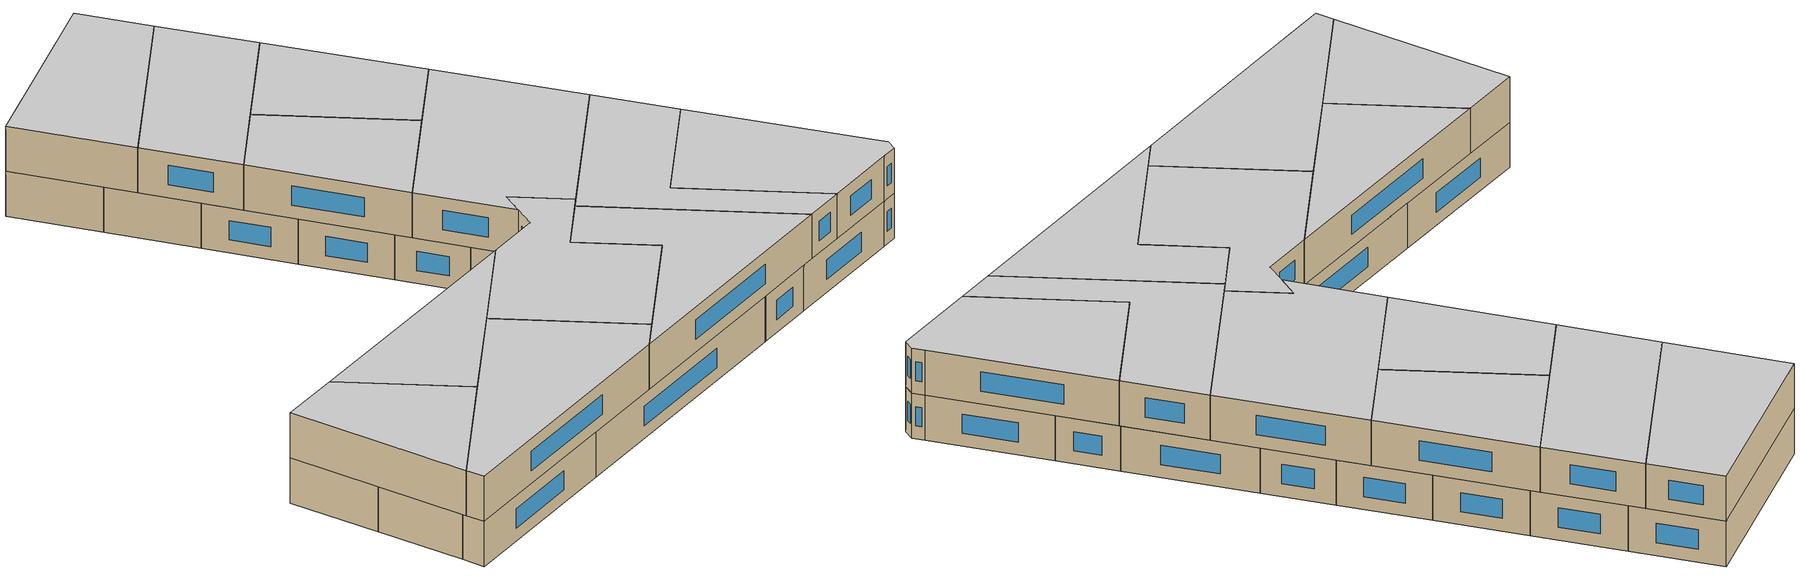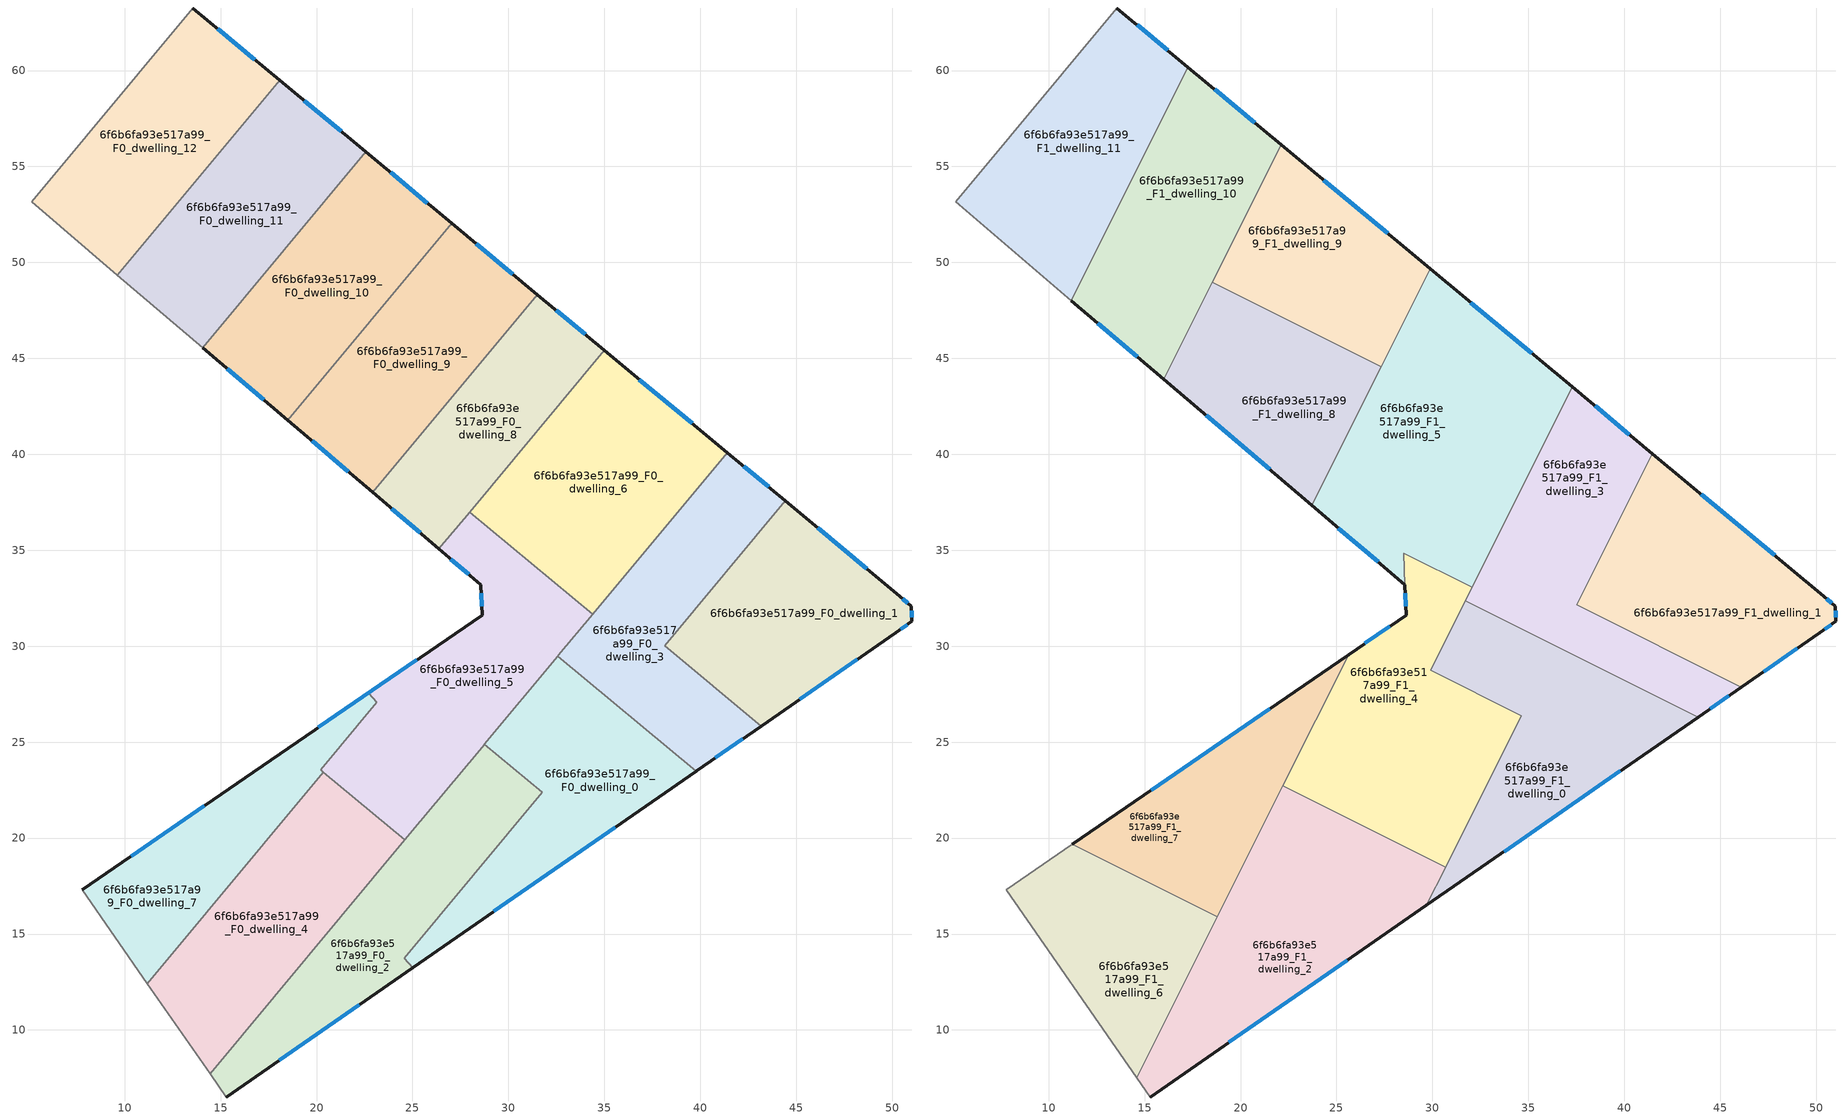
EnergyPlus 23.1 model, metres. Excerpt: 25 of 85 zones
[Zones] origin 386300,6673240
6f6b6fa93e517a99_F0_dwelling_0
 floor ground (EU_floor_Construction): 39.78,23.49 25.02,13.25 24.57,13.74 31.77,22.38 28.75,24.89 32.58,29.49 z0
 wall outside (EU_wall_Construction): 25.02,13.25 39.78,23.49 z0:3
 wall to 6f6b6fa93e517a99_F0_dwelling_2 (EU_wall_Construction): 28.75,24.89 31.77,22.38 24.57,13.74 25.02,13.25 z0:3
 wall to 6f6b6fa93e517a99_F0_dwelling_3 (EU_wall_Construction): 39.78,23.49 32.58,29.49 z0:3
 wall to 6f6b6fa93e517a99_F0_dwelling_5 (EU_wall_Construction): 32.58,29.49 28.75,24.89 z0:3
 window (EU_Window_Construction): 29.23,16.18 35.56,20.56 z0.86:2.14
6f6b6fa93e517a99_F0_dwelling_1
 floor ground (EU_floor_Construction): 50.38,32.61 51,32.08 51.03,31.29 50.19,30.71 43.17,25.84 38.14,30.03 44.42,37.58 z0
 wall outside (EU_wall_Construction): 43.17,25.84 50.19,30.71 51.03,31.29 51,32.08 50.38,32.61 44.42,37.58 z0:3
 wall to 6f6b6fa93e517a99_F0_dwelling_3 (EU_wall_Construction): 44.42,37.58 38.14,30.03 43.17,25.84 z0:3
 window (EU_Window_Construction): 45.18,27.23 48.19,29.31 / 48.68,34.03 46.12,36.16 / 50.82,32.24 50.56,32.46 / 51.02,31.52 51.01,31.86 / 50.43,30.87 50.79,31.12 z0.86:2.14
6f6b6fa93e517a99_F0_dwelling_10
 floor ground (EU_floor_Construction): 27.05,52.03 18.51,41.77 14.08,45.55 22.58,55.76 z0
 wall outside (EU_wall_Construction): 14.08,45.55 18.51,41.77 / 27.05,52.03 22.58,55.76 z0:3
 wall to 6f6b6fa93e517a99_F0_dwelling_9 (EU_wall_Construction): 18.51,41.77 27.05,52.03 z0:3
 wall to 6f6b6fa93e517a99_F0_dwelling_11 (EU_wall_Construction): 22.58,55.76 14.08,45.55 z0:3
 window (EU_Window_Construction): 15.34,44.47 17.24,42.85 / 25.77,53.1 23.85,54.69 z0.86:2.14
6f6b6fa93e517a99_F0_dwelling_11
 floor ground (EU_floor_Construction): 22.58,55.76 14.08,45.55 9.62,49.34 18.08,59.5 z0
 wall outside (EU_wall_Construction): 22.58,55.76 18.08,59.5 z0:3
 wall adiabatic (EU_wall_Construction): 9.62,49.34 14.08,45.55 z0:3
 wall to 6f6b6fa93e517a99_F0_dwelling_12 (EU_wall_Construction): 18.08,59.5 9.62,49.34 z0:3
 window (EU_Window_Construction): 21.29,56.83 19.36,58.43 z0.86:2.14
6f6b6fa93e517a99_F0_dwelling_12
 floor ground (EU_floor_Construction): 18.08,59.5 9.62,49.34 5.15,53.15 13.56,63.26 z0
 wall outside (EU_wall_Construction): 18.08,59.5 13.56,63.26 z0:3
 wall adiabatic (EU_wall_Construction): 13.56,63.26 5.15,53.15 9.62,49.34 z0:3
 window (EU_Window_Construction): 16.79,60.57 14.85,62.18 z0.86:2.14
6f6b6fa93e517a99_F0_dwelling_2
 floor ground (EU_floor_Construction): 31.77,22.38 24.57,13.74 25.02,13.25 15.28,6.51 14.45,7.71 28.75,24.89 z0
 wall outside (EU_wall_Construction): 15.28,6.51 25.02,13.25 z0:3
 wall adiabatic (EU_wall_Construction): 14.45,7.71 15.28,6.51 z0:3
 wall to 6f6b6fa93e517a99_F0_dwelling_4 (EU_wall_Construction): 24.61,19.91 14.45,7.71 z0:3
 wall to 6f6b6fa93e517a99_F0_dwelling_5 (EU_wall_Construction): 28.75,24.89 24.61,19.91 z0:3
 window (EU_Window_Construction): 18.06,8.43 22.24,11.33 z0.86:2.14
6f6b6fa93e517a99_F0_dwelling_3
 floor ground (EU_floor_Construction): 44.42,37.58 38.14,30.03 43.17,25.84 39.82,23.52 39.78,23.49 32.58,29.49 32.61,29.52 41.4,40.09 z0
 wall outside (EU_wall_Construction): 44.42,37.58 41.4,40.09 / 39.78,23.49 39.82,23.52 43.17,25.84 z0:3
 wall to 6f6b6fa93e517a99_F0_dwelling_6 (EU_wall_Construction): 41.4,40.09 34.39,31.66 z0:3
 wall to 6f6b6fa93e517a99_F0_dwelling_5 (EU_wall_Construction): 34.39,31.66 32.61,29.52 32.58,29.49 z0:3
 window (EU_Window_Construction): 43.55,38.3 42.26,39.37 / 40.78,24.18 42.22,25.18 z0.86:2.14
6f6b6fa93e517a99_F0_dwelling_4
 floor ground (EU_floor_Construction): 24.61,19.91 14.45,7.71 11.18,12.42 20.36,23.44 z0
 wall to 6f6b6fa93e517a99_F0_dwelling_7 (EU_wall_Construction): 20.36,23.44 11.18,12.42 z0:3
 wall adiabatic (EU_wall_Construction): 11.18,12.42 14.45,7.71 z0:3
 wall to 6f6b6fa93e517a99_F0_dwelling_5 (EU_wall_Construction): 24.61,19.91 20.36,23.44 z0:3
6f6b6fa93e517a99_F0_dwelling_5
 floor ground (EU_floor_Construction): 34.39,31.66 24.61,19.91 20.21,23.57 23.13,27.09 22.71,27.55 16.69,23.43 28.62,31.62 28.56,33.21 26.38,35.07 27.98,36.99 z0
 wall outside (EU_wall_Construction): 26.38,35.07 28.56,33.21 28.62,31.62 16.69,23.43 z0:3
 wall to 6f6b6fa93e517a99_F0_dwelling_6 (EU_wall_Construction): 34.39,31.66 27.98,36.99 z0:3
 wall to 6f6b6fa93e517a99_F0_dwelling_7 (EU_wall_Construction): 16.69,23.43 22.71,27.55 23.13,27.09 20.21,23.57 20.36,23.44 z0:3
 wall to 6f6b6fa93e517a99_F0_dwelling_8 (EU_wall_Construction): 27.98,36.99 26.38,35.07 z0:3
 window (EU_Window_Construction): 28.58,32.76 28.61,32.08 / 27,34.54 27.94,33.74 / 25.22,29.28 20.1,25.77 z0.86:2.14
 ceiling adiabatic (EU_roof_Construction): 24.61,19.91 34.02,31.22 31.72,32.37 32.06,33.06 28.5,34.85 28.56,33.21 28.62,31.62 25.63,29.56 21.92,22.15 z3
6f6b6fa93e517a99_F0_dwelling_6
 floor ground (EU_floor_Construction): 41.4,40.09 34.39,31.66 27.98,36.99 35,45.42 z0
 wall outside (EU_wall_Construction): 41.4,40.09 35,45.42 z0:3
 wall to 6f6b6fa93e517a99_F0_dwelling_8 (EU_wall_Construction): 35,45.42 27.98,36.99 z0:3
 window (EU_Window_Construction): 39.57,41.61 36.83,43.9 z0.86:2.14
6f6b6fa93e517a99_F0_dwelling_7
 floor ground (EU_floor_Construction): 22.71,27.55 23.13,27.09 20.21,23.57 20.36,23.44 11.18,12.42 7.79,17.32 z0
 wall outside (EU_wall_Construction): 16.69,23.43 7.79,17.32 z0:3
 wall adiabatic (EU_wall_Construction): 7.79,17.32 11.18,12.42 z0:3
 window (EU_Window_Construction): 14.15,21.68 10.33,19.06 z0.86:2.14
6f6b6fa93e517a99_F0_dwelling_8
 floor ground (EU_floor_Construction): 35,45.42 26.38,35.07 22.92,38.02 31.5,48.33 z0
 wall outside (EU_wall_Construction): 22.92,38.02 26.38,35.07 / 35,45.42 31.5,48.33 z0:3
 wall to 6f6b6fa93e517a99_F0_dwelling_9 (EU_wall_Construction): 31.5,48.33 22.92,38.02 z0:3
 window (EU_Window_Construction): 23.91,37.17 25.39,35.91 / 34,46.25 32.5,47.5 z0.86:2.14
6f6b6fa93e517a99_F0_dwelling_9
 floor ground (EU_floor_Construction): 31.5,48.33 22.92,38.02 18.51,41.77 27.05,52.03 z0
 wall outside (EU_wall_Construction): 18.51,41.77 22.92,38.02 / 31.5,48.33 27.05,52.03 z0:3
 window (EU_Window_Construction): 19.77,40.7 21.66,39.09 / 30.23,49.39 28.32,50.97 z0.86:2.14
 ceiling adiabatic (EU_roof_Construction): 31.5,48.33 27.05,52.03 22.74,46.86 27.33,44.56 29.89,49.67 z3
6f6b6fa93e517a99_F1_dwelling_0
 floor to 6f6b6fa93e517a99_F0_dwelling_0 (EU_floor_Construction): 39.78,23.49 29.68,16.49 34.63,26.38 31.36,28.02 32.58,29.49 z3
 floor to 6f6b6fa93e517a99_F0_dwelling_3 (EU_floor_Construction): 40.76,27.85 43.17,25.84 39.78,23.49 32.58,29.49 32.61,29.52 34.02,31.22 z3
 floor to 6f6b6fa93e517a99_F0_dwelling_1 (EU_floor_Construction): 43.85,26.31 43.17,25.84 40.76,27.85 z3
 floor adiabatic (EU_floor_Construction): 34.02,31.22 32.61,29.52 32.58,29.49 31.36,28.02 29.9,28.75 31.72,32.37 z3
 wall outside (EU_wall_Construction): 29.68,16.49 43.85,26.31 z3:6
 wall to 6f6b6fa93e517a99_F1_dwelling_4 (EU_wall_Construction): 31.72,32.37 29.9,28.75 34.63,26.38 30.68,18.49 z3:6
 wall to 6f6b6fa93e517a99_F1_dwelling_3 (EU_wall_Construction): 43.85,26.31 31.72,32.37 z3:6
 wall to 6f6b6fa93e517a99_F1_dwelling_2 (EU_wall_Construction): 30.68,18.49 29.68,16.49 z3:6
 window (EU_Window_Construction): 33.73,19.29 39.8,23.5 z3.86:5.14
 ceiling to 6f6b6fa93e517a99_F2_dwelling_0 (EU_floor_Construction): 43.85,26.31 31.72,32.37 29.9,28.75 34.63,26.38 29.68,16.49 z6
6f6b6fa93e517a99_F1_dwelling_1
 floor to 6f6b6fa93e517a99_F0_dwelling_1 (EU_floor_Construction): 50.38,32.61 51,32.08 51.03,31.29 50.19,30.71 46.09,27.86 39.2,31.31 44.42,37.58 z3
 floor to 6f6b6fa93e517a99_F0_dwelling_3 (EU_floor_Construction): 44.42,37.58 39.2,31.31 37.52,32.15 41.46,40.04 z3
 wall outside (EU_wall_Construction): 46.09,27.86 50.19,30.71 51.03,31.29 51,32.08 50.38,32.61 41.46,40.04 z3:6
 wall to 6f6b6fa93e517a99_F1_dwelling_3 (EU_wall_Construction): 41.46,40.04 37.52,32.15 46.09,27.86 z3:6
 window (EU_Window_Construction): 47.27,28.68 49.02,29.89 / 47.83,34.73 44.01,37.92 / 50.82,32.24 50.56,32.46 / 51.02,31.52 51.01,31.86 / 50.43,30.87 50.79,31.12 z3.86:5.14
 ceiling to 6f6b6fa93e517a99_F2_dwelling_1 (EU_floor_Construction): 50.19,30.71 51.03,31.29 51,32.08 50.38,32.61 41.46,40.04 37.52,32.15 46.09,27.86 z6
6f6b6fa93e517a99_F1_dwelling_10
 floor to 6f6b6fa93e517a99_F0_dwelling_11 (EU_floor_Construction): 22.12,56.13 20.97,53.83 14.08,45.55 11.18,48.01 15.18,56.01 18.08,59.5 z3
 floor to 6f6b6fa93e517a99_F0_dwelling_12 (EU_floor_Construction): 18.08,59.5 15.18,56.01 17.26,60.18 z3
 floor to 6f6b6fa93e517a99_F0_dwelling_10 (EU_floor_Construction): 20.97,53.83 16.01,43.9 14.08,45.55 z3
 wall outside (EU_wall_Construction): 22.12,56.13 17.26,60.18 / 11.18,48.01 16.01,43.9 z3:6
 wall to 6f6b6fa93e517a99_F1_dwelling_11 (EU_wall_Construction): 17.26,60.18 11.18,48.01 z3:6
 wall to 6f6b6fa93e517a99_F1_dwelling_9 (EU_wall_Construction): 18.54,48.96 22.12,56.13 z3:6
 wall to 6f6b6fa93e517a99_F1_dwelling_8 (EU_wall_Construction): 16.01,43.9 18.54,48.96 z3:6
 window (EU_Window_Construction): 20.73,57.29 18.65,59.02 / 12.56,46.84 14.63,45.08 z3.86:5.14
 ceiling to 6f6b6fa93e517a99_F2_dwelling_10 (EU_floor_Construction): 16.01,43.9 22.12,56.13 17.26,60.18 11.18,48.01 z6
6f6b6fa93e517a99_F1_dwelling_11
 floor to 6f6b6fa93e517a99_F0_dwelling_12 (EU_floor_Construction): 17.26,60.18 15.18,56.01 9.62,49.34 5.15,53.15 13.56,63.26 z3
 floor to 6f6b6fa93e517a99_F0_dwelling_11 (EU_floor_Construction): 15.18,56.01 11.18,48.01 9.62,49.34 z3
 wall outside (EU_wall_Construction): 17.26,60.18 13.56,63.26 z3:6
 wall adiabatic (EU_wall_Construction): 13.56,63.26 5.15,53.15 11.18,48.01 z3:6
 window (EU_Window_Construction): 16.2,61.06 14.62,62.38 z3.86:5.14
 ceiling to 6f6b6fa93e517a99_F2_dwelling_11 (EU_floor_Construction): 11.18,48.01 17.26,60.18 13.56,63.26 5.15,53.15 z6
6f6b6fa93e517a99_F1_dwelling_2
 floor to 6f6b6fa93e517a99_F0_dwelling_2 (EU_floor_Construction): 29.16,19.25 24.57,13.74 25.02,13.25 15.28,6.51 14.59,7.5 15.06,8.44 25.56,21.05 z3
 floor to 6f6b6fa93e517a99_F0_dwelling_4 (EU_floor_Construction): 24.61,19.91 15.06,8.44 21.92,22.15 z3
 floor to 6f6b6fa93e517a99_F0_dwelling_0 (EU_floor_Construction): 30.68,18.49 29.68,16.49 25.02,13.26 24.57,13.74 29.16,19.25 z3
 floor adiabatic (EU_floor_Construction): 25.56,21.05 24.61,19.91 21.92,22.15 22.21,22.73 z3
 wall outside (EU_wall_Construction): 15.28,6.51 29.68,16.49 z3:6
 wall adiabatic (EU_wall_Construction): 14.59,7.5 15.28,6.51 z3:6
 wall to 6f6b6fa93e517a99_F1_dwelling_4 (EU_wall_Construction): 30.68,18.49 22.21,22.73 z3:6
 wall to 6f6b6fa93e517a99_F1_dwelling_6 (EU_wall_Construction): 18.79,15.9 14.59,7.5 z3:6
 wall to 6f6b6fa93e517a99_F1_dwelling_7 (EU_wall_Construction): 22.21,22.73 18.79,15.9 z3:6
 window (EU_Window_Construction): 19.4,9.36 25.57,13.64 z3.86:5.14
 ceiling to 6f6b6fa93e517a99_F2_dwelling_2 (EU_floor_Construction): 29.68,16.49 30.68,18.49 22.21,22.73 14.59,7.5 15.28,6.51 z6
6f6b6fa93e517a99_F1_dwelling_3
 floor to 6f6b6fa93e517a99_F0_dwelling_3 (EU_floor_Construction): 41.46,40.04 37.52,32.15 39.2,31.31 38.14,30.03 40.76,27.85 34.02,31.22 41.4,40.09 z3
 floor to 6f6b6fa93e517a99_F0_dwelling_1 (EU_floor_Construction): 46.09,27.86 43.85,26.31 40.76,27.85 38.14,30.03 39.2,31.31 z3
 floor to 6f6b6fa93e517a99_F0_dwelling_6 (EU_floor_Construction): 41.4,40.09 34.39,31.66 32.25,33.44 37.29,43.51 z3
 floor to 6f6b6fa93e517a99_F0_dwelling_5 (EU_floor_Construction): 34.39,31.66 34.02,31.22 31.72,32.37 32.25,33.44 z3
 wall outside (EU_wall_Construction): 43.85,26.31 46.09,27.86 / 41.46,40.04 37.29,43.51 z3:6
 wall to 6f6b6fa93e517a99_F1_dwelling_5 (EU_wall_Construction): 37.29,43.51 32.06,33.06 z3:6
 wall to 6f6b6fa93e517a99_F1_dwelling_4 (EU_wall_Construction): 32.06,33.06 31.72,32.37 z3:6
 window (EU_Window_Construction): 44.49,26.75 45.45,27.42 / 40.27,41.03 38.48,42.52 z3.86:5.14
 ceiling to 6f6b6fa93e517a99_F2_dwelling_3 (EU_floor_Construction): 46.09,27.86 37.52,32.15 41.46,40.04 37.29,43.51 31.72,32.37 43.85,26.31 z6
6f6b6fa93e517a99_F1_dwelling_4
 floor adiabatic (EU_floor_Construction): 32.06,33.06 29.9,28.75 31.36,28.02 25.56,21.05 22.21,22.73 25.63,29.56 28.62,31.62 28.57,33.21 28.5,34.85 z3
 floor to 6f6b6fa93e517a99_F0_dwelling_0 (EU_floor_Construction): 34.63,26.38 30.68,18.49 29.16,19.25 31.77,22.38 28.75,24.89 31.36,28.02 z3
 floor to 6f6b6fa93e517a99_F0_dwelling_2 (EU_floor_Construction): 31.77,22.38 29.16,19.25 25.56,21.05 28.75,24.89 z3
 wall outside (EU_wall_Construction): 28.57,33.21 28.62,31.62 25.63,29.57 z3:6
 wall to 6f6b6fa93e517a99_F1_dwelling_5 (EU_wall_Construction): 32.06,33.06 28.5,34.85 28.57,33.21 z3:6
 wall to 6f6b6fa93e517a99_F1_dwelling_7 (EU_wall_Construction): 25.63,29.57 22.21,22.73 z3:6
 window (EU_Window_Construction): 27.77,31.04 26.48,30.15 / 28.58,32.76 28.61,32.08 z3.86:5.14
 ceiling to 6f6b6fa93e517a99_F2_dwelling_4 (EU_floor_Construction): 30.68,18.49 34.63,26.38 29.9,28.75 32.06,33.06 28.5,34.85 28.57,33.21 28.62,31.62 25.63,29.57 22.21,22.73 z6
6f6b6fa93e517a99_F1_dwelling_5
 floor to 6f6b6fa93e517a99_F0_dwelling_8 (EU_floor_Construction): 35,45.42 26.38,35.07 23.72,37.34 25.77,41.44 31.5,48.33 z3
 floor to 6f6b6fa93e517a99_F0_dwelling_6 (EU_floor_Construction): 37.29,43.51 32.25,33.44 27.98,36.99 35,45.42 z3
 floor to 6f6b6fa93e517a99_F0_dwelling_5 (EU_floor_Construction): 32.25,33.44 32.06,33.06 28.5,34.85 28.56,33.21 26.38,35.07 27.98,36.99 z3
 floor to 6f6b6fa93e517a99_F0_dwelling_9 (EU_floor_Construction): 31.5,48.33 25.77,41.44 29.89,49.67 z3
 wall outside (EU_wall_Construction): 37.29,43.51 29.89,49.67 / 23.72,37.34 28.56,33.21 z3:6
 wall to 6f6b6fa93e517a99_F1_dwelling_8 (EU_wall_Construction): 27.33,44.56 23.72,37.34 z3:6
 wall to 6f6b6fa93e517a99_F1_dwelling_9 (EU_wall_Construction): 29.89,49.67 27.33,44.56 z3:6
 window (EU_Window_Construction): 35.17,45.27 32,47.91 / 25.1,36.16 27.18,34.39 z3.86:5.14
 ceiling to 6f6b6fa93e517a99_F2_dwelling_5 (EU_floor_Construction): 32.06,33.06 37.29,43.51 29.89,49.67 23.72,37.34 28.56,33.21 28.5,34.85 z6
6f6b6fa93e517a99_F1_dwelling_6
 floor to 6f6b6fa93e517a99_F0_dwelling_4 (EU_floor_Construction): 18.79,15.9 15.06,8.44 14.45,7.71 11.18,12.42 15.46,17.56 z3
 floor to 6f6b6fa93e517a99_F0_dwelling_7 (EU_floor_Construction): 15.46,17.56 11.18,12.42 7.79,17.32 11.23,19.68 z3
 floor to 6f6b6fa93e517a99_F0_dwelling_2 (EU_floor_Construction): 15.06,8.44 14.59,7.5 14.45,7.71 z3
 wall adiabatic (EU_wall_Construction): 11.23,19.68 7.79,17.32 14.59,7.5 z3:6
 wall to 6f6b6fa93e517a99_F1_dwelling_7 (EU_wall_Construction): 18.79,15.9 11.23,19.68 z3:6
 ceiling to 6f6b6fa93e517a99_F2_dwelling_6 (EU_floor_Construction): 14.59,7.5 18.79,15.9 11.23,19.68 7.79,17.32 z6
6f6b6fa93e517a99_F1_dwelling_7
 floor outside (EU_floor_Construction): 22.71,27.55 11.23,19.68 17.66,24.1 z3
 floor to 6f6b6fa93e517a99_F0_dwelling_7 (EU_floor_Construction): 22.71,27.55 23.13,27.09 20.21,23.57 20.36,23.44 15.46,17.56 11.23,19.68 z3
 floor to 6f6b6fa93e517a99_F0_dwelling_4 (EU_floor_Construction): 21.92,22.15 18.79,15.9 15.46,17.56 20.36,23.44 z3
 floor to 6f6b6fa93e517a99_F0_dwelling_5 (EU_floor_Construction): 25.63,29.56 21.92,22.15 20.21,23.57 23.13,27.09 22.71,27.55 17.66,24.1 z3
 wall outside (EU_wall_Construction): 25.63,29.57 11.23,19.68 z3:6
 window (EU_Window_Construction): 21.51,26.74 15.34,22.5 z3.86:5.14
 ceiling to 6f6b6fa93e517a99_F2_dwelling_7 (EU_floor_Construction): 18.79,15.9 25.63,29.57 11.23,19.68 z6
6f6b6fa93e517a99_F1_dwelling_8
 floor to 6f6b6fa93e517a99_F0_dwelling_9 (EU_floor_Construction): 27.33,44.56 25.77,41.44 22.92,38.02 18.51,41.77 22.74,46.86 z3
 floor to 6f6b6fa93e517a99_F0_dwelling_10 (EU_floor_Construction): 22.74,46.86 18.51,41.77 16.01,43.9 18.54,48.96 z3
 floor to 6f6b6fa93e517a99_F0_dwelling_8 (EU_floor_Construction): 25.77,41.44 23.72,37.34 22.92,38.02 z3
 wall outside (EU_wall_Construction): 16.01,43.9 23.72,37.34 z3:6
 wall to 6f6b6fa93e517a99_F1_dwelling_9 (EU_wall_Construction): 27.33,44.56 18.54,48.96 z3:6
 window (EU_Window_Construction): 18.21,42.03 21.51,39.21 z3.86:5.14
 ceiling to 6f6b6fa93e517a99_F2_dwelling_8 (EU_floor_Construction): 23.72,37.34 27.33,44.56 18.54,48.96 16.01,43.9 z6
6f6b6fa93e517a99_F1_dwelling_9
 floor to 6f6b6fa93e517a99_F0_dwelling_10 (EU_floor_Construction): 27.05,52.03 22.74,46.86 18.54,48.96 20.97,53.83 22.58,55.76 z3
 floor adiabatic (EU_floor_Construction): 29.89,49.67 27.33,44.56 22.74,46.86 27.05,52.03 z3
 floor to 6f6b6fa93e517a99_F0_dwelling_11 (EU_floor_Construction): 22.58,55.76 20.97,53.83 22.12,56.13 z3
 wall outside (EU_wall_Construction): 29.89,49.67 22.12,56.13 z3:6
 window (EU_Window_Construction): 27.67,51.52 24.34,54.29 z3.86:5.14
 ceiling to 6f6b6fa93e517a99_F2_dwelling_9 (EU_floor_Construction): 27.33,44.56 29.89,49.67 22.12,56.13 18.54,48.96 z6
[Building]
EU S2 Campaign: North Axis=0; Terrain=City; Solar Distribution=FullExterior
[Site:Location]
Helsinki-Vantaa.AP: Latitude=60.317; Longitude=24.963; Time Zone=2; Elevation=54.6
[SizingPeriod:WeatherFileDays]
AnnualSizingPeriod: Begin Month=1; Begin Day of Month=1; End Month=12; End Day of Month=31; Day of Week for Start Day=Monday; Use Weather File Daylight Saving Period=No; Use Weather File Rain and Snow Indicators=No
[MATERIAL]
EU_InternalMass_Material: Roughness=MediumRough; Thickness=0.1; Conductivity=1; Density=1800; Specific Heat=900; Thermal Absorptance=0.9; Solar Absorptance=0.7; Visible Absorptance=0.7
[MATERIAL:NOMASS] Roughness=MediumRough; Thermal Absorptance=0.9; Solar Absorptance=0.7; Visible Absorptance=0.7
Name | Thermal Resistance
EU_wall_NoMass | 1.10183
EU_roof_NoMass; EU_floor_NoMass | 1.70606
[WINDOWMATERIAL:SIMPLEGLAZINGSYSTEM]
EU_Window_SimpleGlazing: UFactor=3.11035; Solar Heat Gain Coefficient=0.8; Visible Transmittance=0.8
[CONSTRUCTION]
EU_wall_Construction: EU_wall_NoMass
EU_roof_Construction: EU_roof_NoMass
EU_floor_Construction: EU_floor_NoMass
EU_Window_Construction: EU_Window_SimpleGlazing
EU_InternalMass_Construction: EU_InternalMass_Material
[ZONE] Type=1; Multiplier=1; Ceiling Height=autocalculate; Floor Area=autocalculate; Part of Total Floor Area=Yes
Name | Volume
6f6b6fa93e517a99_F0_dwelling_0 | 228.751
6f6b6fa93e517a99_F1_dwelling_0 | 251.917
6f6b6fa93e517a99_F0_dwelling_1 | 232.546
6f6b6fa93e517a99_F1_dwelling_1 | 251.958
6f6b6fa93e517a99_F0_dwelling_10 | 232.553
6f6b6fa93e517a99_F1_dwelling_10 | 251.914
6f6b6fa93e517a99_F0_dwelling_11 | 232.559
6f6b6fa93e517a99_F1_dwelling_11 | 251.892
6f6b6fa93e517a99_F0_dwelling_12 | 232.538
6f6b6fa93e517a99_F0_dwelling_2 | 234.987
6f6b6fa93e517a99_F1_dwelling_2 | 305.717
6f6b6fa93e517a99_F0_dwelling_3 | 233.964
6f6b6fa93e517a99_F1_dwelling_3 | 251.921
6f6b6fa93e517a99_F0_dwelling_4 | 250.391
6f6b6fa93e517a99_F1_dwelling_4 | 294.781
6f6b6fa93e517a99_F0_dwelling_5 | 272.504
6f6b6fa93e517a99_F1_dwelling_5 | 370.304
6f6b6fa93e517a99_F0_dwelling_6 | 274.126
6f6b6fa93e517a99_F1_dwelling_6 | 193.78
6f6b6fa93e517a99_F0_dwelling_7 | 182.308
6f6b6fa93e517a99_F1_dwelling_7 | 193.797
6f6b6fa93e517a99_F0_dwelling_8 | 183.309
6f6b6fa93e517a99_F1_dwelling_8 | 202.524
6f6b6fa93e517a99_F0_dwelling_9 | 232.547
6f6b6fa93e517a99_F1_dwelling_9 | 202.557
[INTERNALMASS] Construction=EU_InternalMass_Construction
Name | Zone or ZoneList | Surface Area
6f6b6fa93e517a99_F0_dwelling_0_EU_InternalMass | 6f6b6fa93e517a99_F0_dwelling_0 | 76.2597
6f6b6fa93e517a99_F0_dwelling_1_EU_InternalMass | 6f6b6fa93e517a99_F0_dwelling_1 | 77.5141
6f6b6fa93e517a99_F0_dwelling_2_EU_InternalMass | 6f6b6fa93e517a99_F0_dwelling_2 | 78.3175
6f6b6fa93e517a99_F0_dwelling_3_EU_InternalMass | 6f6b6fa93e517a99_F0_dwelling_3 | 77.9863
6f6b6fa93e517a99_F0_dwelling_4_EU_InternalMass | 6f6b6fa93e517a99_F0_dwelling_4 | 83.4587
6f6b6fa93e517a99_F0_dwelling_5_EU_InternalMass | 6f6b6fa93e517a99_F0_dwelling_5 | 90.8495
6f6b6fa93e517a99_F0_dwelling_6_EU_InternalMass | 6f6b6fa93e517a99_F0_dwelling_6 | 91.3741
6f6b6fa93e517a99_F0_dwelling_7_EU_InternalMass | 6f6b6fa93e517a99_F0_dwelling_7 | 60.802
6f6b6fa93e517a99_F0_dwelling_8_EU_InternalMass | 6f6b6fa93e517a99_F0_dwelling_8 | 61.1031
6f6b6fa93e517a99_F0_dwelling_9_EU_InternalMass | 6f6b6fa93e517a99_F0_dwelling_9 | 77.5156
6f6b6fa93e517a99_F0_dwelling_10_EU_InternalMass | 6f6b6fa93e517a99_F0_dwelling_10 | 77.5179
6f6b6fa93e517a99_F0_dwelling_11_EU_InternalMass | 6f6b6fa93e517a99_F0_dwelling_11 | 77.5197
6f6b6fa93e517a99_F0_dwelling_12_EU_InternalMass | 6f6b6fa93e517a99_F0_dwelling_12 | 77.5127
6f6b6fa93e517a99_F1_dwelling_0_EU_InternalMass | 6f6b6fa93e517a99_F1_dwelling_0 | 83.9673
6f6b6fa93e517a99_F1_dwelling_1_EU_InternalMass | 6f6b6fa93e517a99_F1_dwelling_1 | 83.9835
6f6b6fa93e517a99_F1_dwelling_2_EU_InternalMass | 6f6b6fa93e517a99_F1_dwelling_2 | 101.898
6f6b6fa93e517a99_F1_dwelling_3_EU_InternalMass | 6f6b6fa93e517a99_F1_dwelling_3 | 83.9738
6f6b6fa93e517a99_F1_dwelling_4_EU_InternalMass | 6f6b6fa93e517a99_F1_dwelling_4 | 98.2661
6f6b6fa93e517a99_F1_dwelling_5_EU_InternalMass | 6f6b6fa93e517a99_F1_dwelling_5 | 123.439
6f6b6fa93e517a99_F1_dwelling_6_EU_InternalMass | 6f6b6fa93e517a99_F1_dwelling_6 | 64.5891
6f6b6fa93e517a99_F1_dwelling_7_EU_InternalMass | 6f6b6fa93e517a99_F1_dwelling_7 | 64.6003
6f6b6fa93e517a99_F1_dwelling_8_EU_InternalMass | 6f6b6fa93e517a99_F1_dwelling_8 | 67.5071
6f6b6fa93e517a99_F1_dwelling_9_EU_InternalMass | 6f6b6fa93e517a99_F1_dwelling_9 | 67.5174
6f6b6fa93e517a99_F1_dwelling_10_EU_InternalMass | 6f6b6fa93e517a99_F1_dwelling_10 | 83.9774
6f6b6fa93e517a99_F1_dwelling_11_EU_InternalMass | 6f6b6fa93e517a99_F1_dwelling_11 | 83.9749
[OTHEREQUIPMENT] Fuel Type=Electricity; Design Level Calculation Method=Watts/Area; Power per Zone Floor Area=1; Fraction Latent=0; Fraction Radiant=0; Fraction Lost=0; Carbon Dioxide Generation Rate=0; EndUse Subcategory=EU_Step8_InternalGains
Name | Zone or ZoneList or Space or SpaceList | Schedule
EU_Step8_InternalGain_6f6b6fa93e517a99_F0_dwelling_0_f000 | 6f6b6fa93e517a99_F0_dwelling_0 | EU_Step8_GainSchedule_6f6b6fa93e517a99_F0_dwelling_0_f000
EU_Step8_InternalGain_6f6b6fa93e517a99_F0_dwelling_1_f000 | 6f6b6fa93e517a99_F0_dwelling_1 | EU_Step8_GainSchedule_6f6b6fa93e517a99_F0_dwelling_1_f000
EU_Step8_InternalGain_6f6b6fa93e517a99_F0_dwelling_2_f000 | 6f6b6fa93e517a99_F0_dwelling_2 | EU_Step8_GainSchedule_6f6b6fa93e517a99_F0_dwelling_2_f000
EU_Step8_InternalGain_6f6b6fa93e517a99_F0_dwelling_3_f000 | 6f6b6fa93e517a99_F0_dwelling_3 | EU_Step8_GainSchedule_6f6b6fa93e517a99_F0_dwelling_3_f000
EU_Step8_InternalGain_6f6b6fa93e517a99_F0_dwelling_4_f000 | 6f6b6fa93e517a99_F0_dwelling_4 | EU_Step8_GainSchedule_6f6b6fa93e517a99_F0_dwelling_4_f000
EU_Step8_InternalGain_6f6b6fa93e517a99_F0_dwelling_5_f000 | 6f6b6fa93e517a99_F0_dwelling_5 | EU_Step8_GainSchedule_6f6b6fa93e517a99_F0_dwelling_5_f000
EU_Step8_InternalGain_6f6b6fa93e517a99_F0_dwelling_6_f000 | 6f6b6fa93e517a99_F0_dwelling_6 | EU_Step8_GainSchedule_6f6b6fa93e517a99_F0_dwelling_6_f000
EU_Step8_InternalGain_6f6b6fa93e517a99_F0_dwelling_7_f000 | 6f6b6fa93e517a99_F0_dwelling_7 | EU_Step8_GainSchedule_6f6b6fa93e517a99_F0_dwelling_7_f000
EU_Step8_InternalGain_6f6b6fa93e517a99_F0_dwelling_8_f000 | 6f6b6fa93e517a99_F0_dwelling_8 | EU_Step8_GainSchedule_6f6b6fa93e517a99_F0_dwelling_8_f000
EU_Step8_InternalGain_6f6b6fa93e517a99_F0_dwelling_9_f000 | 6f6b6fa93e517a99_F0_dwelling_9 | EU_Step8_GainSchedule_6f6b6fa93e517a99_F0_dwelling_9_f000
EU_Step8_InternalGain_6f6b6fa93e517a99_F0_dwelling_10_f000 | 6f6b6fa93e517a99_F0_dwelling_10 | EU_Step8_GainSchedule_6f6b6fa93e517a99_F0_dwelling_10_f000
EU_Step8_InternalGain_6f6b6fa93e517a99_F0_dwelling_11_f000 | 6f6b6fa93e517a99_F0_dwelling_11 | EU_Step8_GainSchedule_6f6b6fa93e517a99_F0_dwelling_11_f000
EU_Step8_InternalGain_6f6b6fa93e517a99_F0_dwelling_12_f000 | 6f6b6fa93e517a99_F0_dwelling_12 | EU_Step8_GainSchedule_6f6b6fa93e517a99_F0_dwelling_12_f000
EU_Step8_InternalGain_6f6b6fa93e517a99_F1_dwelling_0_f000 | 6f6b6fa93e517a99_F1_dwelling_0 | EU_Step8_GainSchedule_6f6b6fa93e517a99_F1_dwelling_0_f000
EU_Step8_InternalGain_6f6b6fa93e517a99_F1_dwelling_1_f000 | 6f6b6fa93e517a99_F1_dwelling_1 | EU_Step8_GainSchedule_6f6b6fa93e517a99_F1_dwelling_1_f000
EU_Step8_InternalGain_6f6b6fa93e517a99_F1_dwelling_2_f000 | 6f6b6fa93e517a99_F1_dwelling_2 | EU_Step8_GainSchedule_6f6b6fa93e517a99_F1_dwelling_2_f000
EU_Step8_InternalGain_6f6b6fa93e517a99_F1_dwelling_3_f000 | 6f6b6fa93e517a99_F1_dwelling_3 | EU_Step8_GainSchedule_6f6b6fa93e517a99_F1_dwelling_3_f000
EU_Step8_InternalGain_6f6b6fa93e517a99_F1_dwelling_4_f000 | 6f6b6fa93e517a99_F1_dwelling_4 | EU_Step8_GainSchedule_6f6b6fa93e517a99_F1_dwelling_4_f000
EU_Step8_InternalGain_6f6b6fa93e517a99_F1_dwelling_5_f000 | 6f6b6fa93e517a99_F1_dwelling_5 | EU_Step8_GainSchedule_6f6b6fa93e517a99_F1_dwelling_5_f000
EU_Step8_InternalGain_6f6b6fa93e517a99_F1_dwelling_6_f000 | 6f6b6fa93e517a99_F1_dwelling_6 | EU_Step8_GainSchedule_6f6b6fa93e517a99_F1_dwelling_6_f000
EU_Step8_InternalGain_6f6b6fa93e517a99_F1_dwelling_7_f000 | 6f6b6fa93e517a99_F1_dwelling_7 | EU_Step8_GainSchedule_6f6b6fa93e517a99_F1_dwelling_7_f000
EU_Step8_InternalGain_6f6b6fa93e517a99_F1_dwelling_8_f000 | 6f6b6fa93e517a99_F1_dwelling_8 | EU_Step8_GainSchedule_6f6b6fa93e517a99_F1_dwelling_8_f000
EU_Step8_InternalGain_6f6b6fa93e517a99_F1_dwelling_9_f000 | 6f6b6fa93e517a99_F1_dwelling_9 | EU_Step8_GainSchedule_6f6b6fa93e517a99_F1_dwelling_9_f000
EU_Step8_InternalGain_6f6b6fa93e517a99_F1_dwelling_10_f000 | 6f6b6fa93e517a99_F1_dwelling_10 | EU_Step8_GainSchedule_6f6b6fa93e517a99_F1_dwelling_10_f000
EU_Step8_InternalGain_6f6b6fa93e517a99_F1_dwelling_11_f000 | 6f6b6fa93e517a99_F1_dwelling_11 | EU_Step8_GainSchedule_6f6b6fa93e517a99_F1_dwelling_11_f000
[ZONEVENTILATION:DESIGNFLOWRATE] Schedule=EU_AlwaysOn; Design Flow Rate Calculation Method=AirChanges/Hour; Air Changes per Hour=0.756316; Ventilation Type=Natural; Fan Pressure Rise=0; Fan Total Efficiency=1; Constant Term Coefficient=1; Temperature Term Coefficient=0; Velocity Term Coefficient=0; Velocity Squared Term Coefficient=0; Minimum Indoor Temperature=-100; Maximum Indoor Temperature=100; Delta Temperature=-100; Minimum Outdoor Temperature=-100; Maximum Outdoor Temperature=100; Maximum Wind Speed=40
Name | Zone or ZoneList or Space or SpaceList
EU_ConstantAir_6f6b6fa93e517a99_F0_dwelling_0 | 6f6b6fa93e517a99_F0_dwelling_0
EU_ConstantAir_6f6b6fa93e517a99_F0_dwelling_1 | 6f6b6fa93e517a99_F0_dwelling_1
EU_ConstantAir_6f6b6fa93e517a99_F0_dwelling_2 | 6f6b6fa93e517a99_F0_dwelling_2
EU_ConstantAir_6f6b6fa93e517a99_F0_dwelling_3 | 6f6b6fa93e517a99_F0_dwelling_3
EU_ConstantAir_6f6b6fa93e517a99_F0_dwelling_4 | 6f6b6fa93e517a99_F0_dwelling_4
EU_ConstantAir_6f6b6fa93e517a99_F0_dwelling_5 | 6f6b6fa93e517a99_F0_dwelling_5
EU_ConstantAir_6f6b6fa93e517a99_F0_dwelling_6 | 6f6b6fa93e517a99_F0_dwelling_6
EU_ConstantAir_6f6b6fa93e517a99_F0_dwelling_7 | 6f6b6fa93e517a99_F0_dwelling_7
EU_ConstantAir_6f6b6fa93e517a99_F0_dwelling_8 | 6f6b6fa93e517a99_F0_dwelling_8
EU_ConstantAir_6f6b6fa93e517a99_F0_dwelling_9 | 6f6b6fa93e517a99_F0_dwelling_9
EU_ConstantAir_6f6b6fa93e517a99_F0_dwelling_10 | 6f6b6fa93e517a99_F0_dwelling_10
EU_ConstantAir_6f6b6fa93e517a99_F0_dwelling_11 | 6f6b6fa93e517a99_F0_dwelling_11
EU_ConstantAir_6f6b6fa93e517a99_F0_dwelling_12 | 6f6b6fa93e517a99_F0_dwelling_12
EU_ConstantAir_6f6b6fa93e517a99_F1_dwelling_0 | 6f6b6fa93e517a99_F1_dwelling_0
EU_ConstantAir_6f6b6fa93e517a99_F1_dwelling_1 | 6f6b6fa93e517a99_F1_dwelling_1
EU_ConstantAir_6f6b6fa93e517a99_F1_dwelling_2 | 6f6b6fa93e517a99_F1_dwelling_2
EU_ConstantAir_6f6b6fa93e517a99_F1_dwelling_3 | 6f6b6fa93e517a99_F1_dwelling_3
EU_ConstantAir_6f6b6fa93e517a99_F1_dwelling_4 | 6f6b6fa93e517a99_F1_dwelling_4
EU_ConstantAir_6f6b6fa93e517a99_F1_dwelling_5 | 6f6b6fa93e517a99_F1_dwelling_5
EU_ConstantAir_6f6b6fa93e517a99_F1_dwelling_6 | 6f6b6fa93e517a99_F1_dwelling_6
EU_ConstantAir_6f6b6fa93e517a99_F1_dwelling_7 | 6f6b6fa93e517a99_F1_dwelling_7
EU_ConstantAir_6f6b6fa93e517a99_F1_dwelling_8 | 6f6b6fa93e517a99_F1_dwelling_8
EU_ConstantAir_6f6b6fa93e517a99_F1_dwelling_9 | 6f6b6fa93e517a99_F1_dwelling_9
EU_ConstantAir_6f6b6fa93e517a99_F1_dwelling_10 | 6f6b6fa93e517a99_F1_dwelling_10
EU_ConstantAir_6f6b6fa93e517a99_F1_dwelling_11 | 6f6b6fa93e517a99_F1_dwelling_11
[HVACTEMPLATE:THERMOSTAT] Constant Heating Setpoint=20; Constant Cooling Setpoint=50
EU_HeatOnly_6f6b6fa93e517a99_F0_dwelling_0; EU_HeatOnly_6f6b6fa93e517a99_F0_dwelling_1; EU_HeatOnly_6f6b6fa93e517a99_F0_dwelling_2; EU_HeatOnly_6f6b6fa93e517a99_F0_dwelling_3; EU_HeatOnly_6f6b6fa93e517a99_F0_dwelling_4; EU_HeatOnly_6f6b6fa93e517a99_F0_dwelling_5; EU_HeatOnly_6f6b6fa93e517a99_F0_dwelling_6; EU_HeatOnly_6f6b6fa93e517a99_F0_dwelling_7; EU_HeatOnly_6f6b6fa93e517a99_F0_dwelling_8; EU_HeatOnly_6f6b6fa93e517a99_F0_dwelling_9; EU_HeatOnly_6f6b6fa93e517a99_F0_dwelling_10; EU_HeatOnly_6f6b6fa93e517a99_F0_dwelling_11; EU_HeatOnly_6f6b6fa93e517a99_F0_dwelling_12; EU_HeatOnly_6f6b6fa93e517a99_F1_dwelling_0; EU_HeatOnly_6f6b6fa93e517a99_F1_dwelling_1; EU_HeatOnly_6f6b6fa93e517a99_F1_dwelling_2; EU_HeatOnly_6f6b6fa93e517a99_F1_dwelling_3; EU_HeatOnly_6f6b6fa93e517a99_F1_dwelling_4; EU_HeatOnly_6f6b6fa93e517a99_F1_dwelling_5; EU_HeatOnly_6f6b6fa93e517a99_F1_dwelling_6; EU_HeatOnly_6f6b6fa93e517a99_F1_dwelling_7; EU_HeatOnly_6f6b6fa93e517a99_F1_dwelling_8; EU_HeatOnly_6f6b6fa93e517a99_F1_dwelling_9; EU_HeatOnly_6f6b6fa93e517a99_F1_dwelling_10; EU_HeatOnly_6f6b6fa93e517a99_F1_dwelling_11; EU_HeatOnly_6f6b6fa93e517a99_F2_dwelling_0; EU_HeatOnly_6f6b6fa93e517a99_F2_dwelling_1; EU_HeatOnly_6f6b6fa93e517a99_F2_dwelling_2; EU_HeatOnly_6f6b6fa93e517a99_F2_dwelling_3; EU_HeatOnly_6f6b6fa93e517a99_F2_dwelling_4; EU_HeatOnly_6f6b6fa93e517a99_F2_dwelling_5; EU_HeatOnly_6f6b6fa93e517a99_F2_dwelling_6; EU_HeatOnly_6f6b6fa93e517a99_F2_dwelling_7; EU_HeatOnly_6f6b6fa93e517a99_F2_dwelling_8; EU_HeatOnly_6f6b6fa93e517a99_F2_dwelling_9; EU_HeatOnly_6f6b6fa93e517a99_F2_dwelling_10; EU_HeatOnly_6f6b6fa93e517a99_F2_dwelling_11; EU_HeatOnly_6f6b6fa93e517a99_F3_dwelling_0; EU_HeatOnly_6f6b6fa93e517a99_F3_dwelling_1; EU_HeatOnly_6f6b6fa93e517a99_F3_dwelling_2; EU_HeatOnly_6f6b6fa93e517a99_F3_dwelling_3; EU_HeatOnly_6f6b6fa93e517a99_F3_dwelling_4; EU_HeatOnly_6f6b6fa93e517a99_F3_dwelling_5; EU_HeatOnly_6f6b6fa93e517a99_F3_dwelling_6; EU_HeatOnly_6f6b6fa93e517a99_F3_dwelling_7; EU_HeatOnly_6f6b6fa93e517a99_F3_dwelling_8; EU_HeatOnly_6f6b6fa93e517a99_F3_dwelling_9; EU_HeatOnly_6f6b6fa93e517a99_F3_dwelling_10; EU_HeatOnly_6f6b6fa93e517a99_F3_dwelling_11; EU_HeatOnly_6f6b6fa93e517a99_F4_dwelling_0; EU_HeatOnly_6f6b6fa93e517a99_F4_dwelling_1; EU_HeatOnly_6f6b6fa93e517a99_F4_dwelling_2; EU_HeatOnly_6f6b6fa93e517a99_F4_dwelling_3; EU_HeatOnly_6f6b6fa93e517a99_F4_dwelling_4; EU_HeatOnly_6f6b6fa93e517a99_F4_dwelling_5; EU_HeatOnly_6f6b6fa93e517a99_F4_dwelling_6; EU_HeatOnly_6f6b6fa93e517a99_F4_dwelling_7; EU_HeatOnly_6f6b6fa93e517a99_F4_dwelling_8; EU_HeatOnly_6f6b6fa93e517a99_F4_dwelling_9
[HVACTEMPLATE:ZONE:IDEALLOADSAIRSYSTEM] System Availability Schedule=EU_AlwaysOn; Maximum Heating Supply Air Temperature=50; Minimum Cooling Supply Air Temperature=13; Maximum Heating Supply Air Humidity Ratio=0.0156; Minimum Cooling Supply Air Humidity Ratio=0.0077; Heating Limit=NoLimit; Cooling Limit=NoLimit; Heating Availability Schedule=EU_AlwaysOn; Cooling Availability Schedule=EU_CoolingOff; Dehumidification Control Type=ConstantSensibleHeatRatio; Cooling Sensible Heat Ratio=0.7; Dehumidification Setpoint=60; Humidification Control Type=None; Humidification Setpoint=30; Outdoor Air Method=None; Outdoor Air Flow Rate per Person=0.00944; Outdoor Air Flow Rate per Zone Floor Area=0; Outdoor Air Flow Rate per Zone=0; Demand Controlled Ventilation Type=None; Outdoor Air Economizer Type=NoEconomizer; Heat Recovery Type=None; Sensible Heat Recovery Effectiveness=0.7; Latent Heat Recovery Effectiveness=0.65
Name | Template Thermostat
6f6b6fa93e517a99_F0_dwelling_0 | EU_HeatOnly_6f6b6fa93e517a99_F0_dwelling_0
6f6b6fa93e517a99_F0_dwelling_1 | EU_HeatOnly_6f6b6fa93e517a99_F0_dwelling_1
6f6b6fa93e517a99_F0_dwelling_2 | EU_HeatOnly_6f6b6fa93e517a99_F0_dwelling_2
6f6b6fa93e517a99_F0_dwelling_3 | EU_HeatOnly_6f6b6fa93e517a99_F0_dwelling_3
6f6b6fa93e517a99_F0_dwelling_4 | EU_HeatOnly_6f6b6fa93e517a99_F0_dwelling_4
6f6b6fa93e517a99_F0_dwelling_5 | EU_HeatOnly_6f6b6fa93e517a99_F0_dwelling_5
6f6b6fa93e517a99_F0_dwelling_6 | EU_HeatOnly_6f6b6fa93e517a99_F0_dwelling_6
6f6b6fa93e517a99_F0_dwelling_7 | EU_HeatOnly_6f6b6fa93e517a99_F0_dwelling_7
6f6b6fa93e517a99_F0_dwelling_8 | EU_HeatOnly_6f6b6fa93e517a99_F0_dwelling_8
6f6b6fa93e517a99_F0_dwelling_9 | EU_HeatOnly_6f6b6fa93e517a99_F0_dwelling_9
6f6b6fa93e517a99_F0_dwelling_10 | EU_HeatOnly_6f6b6fa93e517a99_F0_dwelling_10
6f6b6fa93e517a99_F0_dwelling_11 | EU_HeatOnly_6f6b6fa93e517a99_F0_dwelling_11
6f6b6fa93e517a99_F0_dwelling_12 | EU_HeatOnly_6f6b6fa93e517a99_F0_dwelling_12
6f6b6fa93e517a99_F1_dwelling_0 | EU_HeatOnly_6f6b6fa93e517a99_F1_dwelling_0
6f6b6fa93e517a99_F1_dwelling_1 | EU_HeatOnly_6f6b6fa93e517a99_F1_dwelling_1
6f6b6fa93e517a99_F1_dwelling_2 | EU_HeatOnly_6f6b6fa93e517a99_F1_dwelling_2
6f6b6fa93e517a99_F1_dwelling_3 | EU_HeatOnly_6f6b6fa93e517a99_F1_dwelling_3
6f6b6fa93e517a99_F1_dwelling_4 | EU_HeatOnly_6f6b6fa93e517a99_F1_dwelling_4
6f6b6fa93e517a99_F1_dwelling_5 | EU_HeatOnly_6f6b6fa93e517a99_F1_dwelling_5
6f6b6fa93e517a99_F1_dwelling_6 | EU_HeatOnly_6f6b6fa93e517a99_F1_dwelling_6
6f6b6fa93e517a99_F1_dwelling_7 | EU_HeatOnly_6f6b6fa93e517a99_F1_dwelling_7
6f6b6fa93e517a99_F1_dwelling_8 | EU_HeatOnly_6f6b6fa93e517a99_F1_dwelling_8
6f6b6fa93e517a99_F1_dwelling_9 | EU_HeatOnly_6f6b6fa93e517a99_F1_dwelling_9
6f6b6fa93e517a99_F1_dwelling_10 | EU_HeatOnly_6f6b6fa93e517a99_F1_dwelling_10
6f6b6fa93e517a99_F1_dwelling_11 | EU_HeatOnly_6f6b6fa93e517a99_F1_dwelling_11
[SIZING:ZONE] Zone Cooling Design Supply Air Temperature Input Method=SupplyAirTemperature; Zone Cooling Design Supply Air Temperature=13; Zone Heating Design Supply Air Temperature Input Method=SupplyAirTemperature; Zone Heating Design Supply Air Temperature=50; Zone Cooling Design Supply Air Humidity Ratio=0.008; Zone Heating Design Supply Air Humidity Ratio=0.008; Cooling Design Air Flow Method=DesignDay; Cooling Design Air Flow Rate=0; Cooling Minimum Air Flow per Zone Floor Area=0.000762; Cooling Minimum Air Flow=0; Cooling Minimum Air Flow Fraction=0.2; Heating Design Air Flow Method=DesignDay; Heating Design Air Flow Rate=0; Heating Maximum Air Flow per Zone Floor Area=0.002032; Heating Maximum Air Flow=0.141576; Heating Maximum Air Flow Fraction=0.3; Account for Dedicated Outdoor Air System=No; Dedicated Outdoor Air System Control Strategy=NeutralSupplyAir; Dedicated Outdoor Air Low Setpoint Temperature for Design=autosize; Dedicated Outdoor Air High Setpoint Temperature for Design=autosize; Zone Load Sizing Method=Sensible Load Only No Latent Load; Zone Latent Cooling Design Supply Air Humidity Ratio Input Method=HumidityRatioDifference; Zone Cooling Design Supply Air Humidity Ratio Difference=0.005; Zone Latent Heating Design Supply Air Humidity Ratio Input Method=HumidityRatioDifference; Zone Humidification Design Supply Air Humidity Ratio Difference=0.005
6f6b6fa93e517a99_F0_dwelling_0; 6f6b6fa93e517a99_F0_dwelling_1; 6f6b6fa93e517a99_F0_dwelling_2; 6f6b6fa93e517a99_F0_dwelling_3; 6f6b6fa93e517a99_F0_dwelling_4; 6f6b6fa93e517a99_F0_dwelling_5; 6f6b6fa93e517a99_F0_dwelling_6; 6f6b6fa93e517a99_F0_dwelling_7; 6f6b6fa93e517a99_F0_dwelling_8; 6f6b6fa93e517a99_F0_dwelling_9; 6f6b6fa93e517a99_F0_dwelling_10; 6f6b6fa93e517a99_F0_dwelling_11; 6f6b6fa93e517a99_F0_dwelling_12; 6f6b6fa93e517a99_F1_dwelling_0; 6f6b6fa93e517a99_F1_dwelling_1; 6f6b6fa93e517a99_F1_dwelling_2; 6f6b6fa93e517a99_F1_dwelling_3; 6f6b6fa93e517a99_F1_dwelling_4; 6f6b6fa93e517a99_F1_dwelling_5; 6f6b6fa93e517a99_F1_dwelling_6; 6f6b6fa93e517a99_F1_dwelling_7; 6f6b6fa93e517a99_F1_dwelling_8; 6f6b6fa93e517a99_F1_dwelling_9; 6f6b6fa93e517a99_F1_dwelling_10; 6f6b6fa93e517a99_F1_dwelling_11
[SCHEDULE:CONSTANT]
Name | Hourly Value
EU_AlwaysOn | 1
EU_CoolingOff | 0
[SCHEDULE:FILE] Column Number=1; Rows to Skip at Top=0; Number of Hours of Data=8760; Column Separator=Comma; Interpolate to Timestep=No; Minutes per Item=60; Adjust Schedule for Daylight Savings=Yes
Name | File
EU_Step8_GainSchedule_6f6b6fa93e517a99_F0_dwelling_0_f000 | ../../schedules/6f6b6fa93e517a99/6f6b6fa93e517a99_F0_dwelling_0_f000_gain.csv
EU_Step8_GainSchedule_6f6b6fa93e517a99_F0_dwelling_1_f000 | ../../schedules/6f6b6fa93e517a99/6f6b6fa93e517a99_F0_dwelling_1_f000_gain.csv
EU_Step8_GainSchedule_6f6b6fa93e517a99_F0_dwelling_2_f000 | ../../schedules/6f6b6fa93e517a99/6f6b6fa93e517a99_F0_dwelling_2_f000_gain.csv
EU_Step8_GainSchedule_6f6b6fa93e517a99_F0_dwelling_3_f000 | ../../schedules/6f6b6fa93e517a99/6f6b6fa93e517a99_F0_dwelling_3_f000_gain.csv
EU_Step8_GainSchedule_6f6b6fa93e517a99_F0_dwelling_4_f000 | ../../schedules/6f6b6fa93e517a99/6f6b6fa93e517a99_F0_dwelling_4_f000_gain.csv
EU_Step8_GainSchedule_6f6b6fa93e517a99_F0_dwelling_5_f000 | ../../schedules/6f6b6fa93e517a99/6f6b6fa93e517a99_F0_dwelling_5_f000_gain.csv
EU_Step8_GainSchedule_6f6b6fa93e517a99_F0_dwelling_6_f000 | ../../schedules/6f6b6fa93e517a99/6f6b6fa93e517a99_F0_dwelling_6_f000_gain.csv
EU_Step8_GainSchedule_6f6b6fa93e517a99_F0_dwelling_7_f000 | ../../schedules/6f6b6fa93e517a99/6f6b6fa93e517a99_F0_dwelling_7_f000_gain.csv
EU_Step8_GainSchedule_6f6b6fa93e517a99_F0_dwelling_8_f000 | ../../schedules/6f6b6fa93e517a99/6f6b6fa93e517a99_F0_dwelling_8_f000_gain.csv
EU_Step8_GainSchedule_6f6b6fa93e517a99_F0_dwelling_9_f000 | ../../schedules/6f6b6fa93e517a99/6f6b6fa93e517a99_F0_dwelling_9_f000_gain.csv
EU_Step8_GainSchedule_6f6b6fa93e517a99_F0_dwelling_10_f000 | ../../schedules/6f6b6fa93e517a99/6f6b6fa93e517a99_F0_dwelling_10_f000_gain.csv
EU_Step8_GainSchedule_6f6b6fa93e517a99_F0_dwelling_11_f000 | ../../schedules/6f6b6fa93e517a99/6f6b6fa93e517a99_F0_dwelling_11_f000_gain.csv
EU_Step8_GainSchedule_6f6b6fa93e517a99_F0_dwelling_12_f000 | ../../schedules/6f6b6fa93e517a99/6f6b6fa93e517a99_F0_dwelling_12_f000_gain.csv
EU_Step8_GainSchedule_6f6b6fa93e517a99_F1_dwelling_0_f000 | ../../schedules/6f6b6fa93e517a99/6f6b6fa93e517a99_F1_dwelling_0_f000_gain.csv
EU_Step8_GainSchedule_6f6b6fa93e517a99_F1_dwelling_1_f000 | ../../schedules/6f6b6fa93e517a99/6f6b6fa93e517a99_F1_dwelling_1_f000_gain.csv
EU_Step8_GainSchedule_6f6b6fa93e517a99_F1_dwelling_2_f000 | ../../schedules/6f6b6fa93e517a99/6f6b6fa93e517a99_F1_dwelling_2_f000_gain.csv
EU_Step8_GainSchedule_6f6b6fa93e517a99_F1_dwelling_3_f000 | ../../schedules/6f6b6fa93e517a99/6f6b6fa93e517a99_F1_dwelling_3_f000_gain.csv
EU_Step8_GainSchedule_6f6b6fa93e517a99_F1_dwelling_4_f000 | ../../schedules/6f6b6fa93e517a99/6f6b6fa93e517a99_F1_dwelling_4_f000_gain.csv
EU_Step8_GainSchedule_6f6b6fa93e517a99_F1_dwelling_5_f000 | ../../schedules/6f6b6fa93e517a99/6f6b6fa93e517a99_F1_dwelling_5_f000_gain.csv
EU_Step8_GainSchedule_6f6b6fa93e517a99_F1_dwelling_6_f000 | ../../schedules/6f6b6fa93e517a99/6f6b6fa93e517a99_F1_dwelling_6_f000_gain.csv
EU_Step8_GainSchedule_6f6b6fa93e517a99_F1_dwelling_7_f000 | ../../schedules/6f6b6fa93e517a99/6f6b6fa93e517a99_F1_dwelling_7_f000_gain.csv
EU_Step8_GainSchedule_6f6b6fa93e517a99_F1_dwelling_8_f000 | ../../schedules/6f6b6fa93e517a99/6f6b6fa93e517a99_F1_dwelling_8_f000_gain.csv
EU_Step8_GainSchedule_6f6b6fa93e517a99_F1_dwelling_9_f000 | ../../schedules/6f6b6fa93e517a99/6f6b6fa93e517a99_F1_dwelling_9_f000_gain.csv
EU_Step8_GainSchedule_6f6b6fa93e517a99_F1_dwelling_10_f000 | ../../schedules/6f6b6fa93e517a99/6f6b6fa93e517a99_F1_dwelling_10_f000_gain.csv
EU_Step8_GainSchedule_6f6b6fa93e517a99_F1_dwelling_11_f000 | ../../schedules/6f6b6fa93e517a99/6f6b6fa93e517a99_F1_dwelling_11_f000_gain.csv
